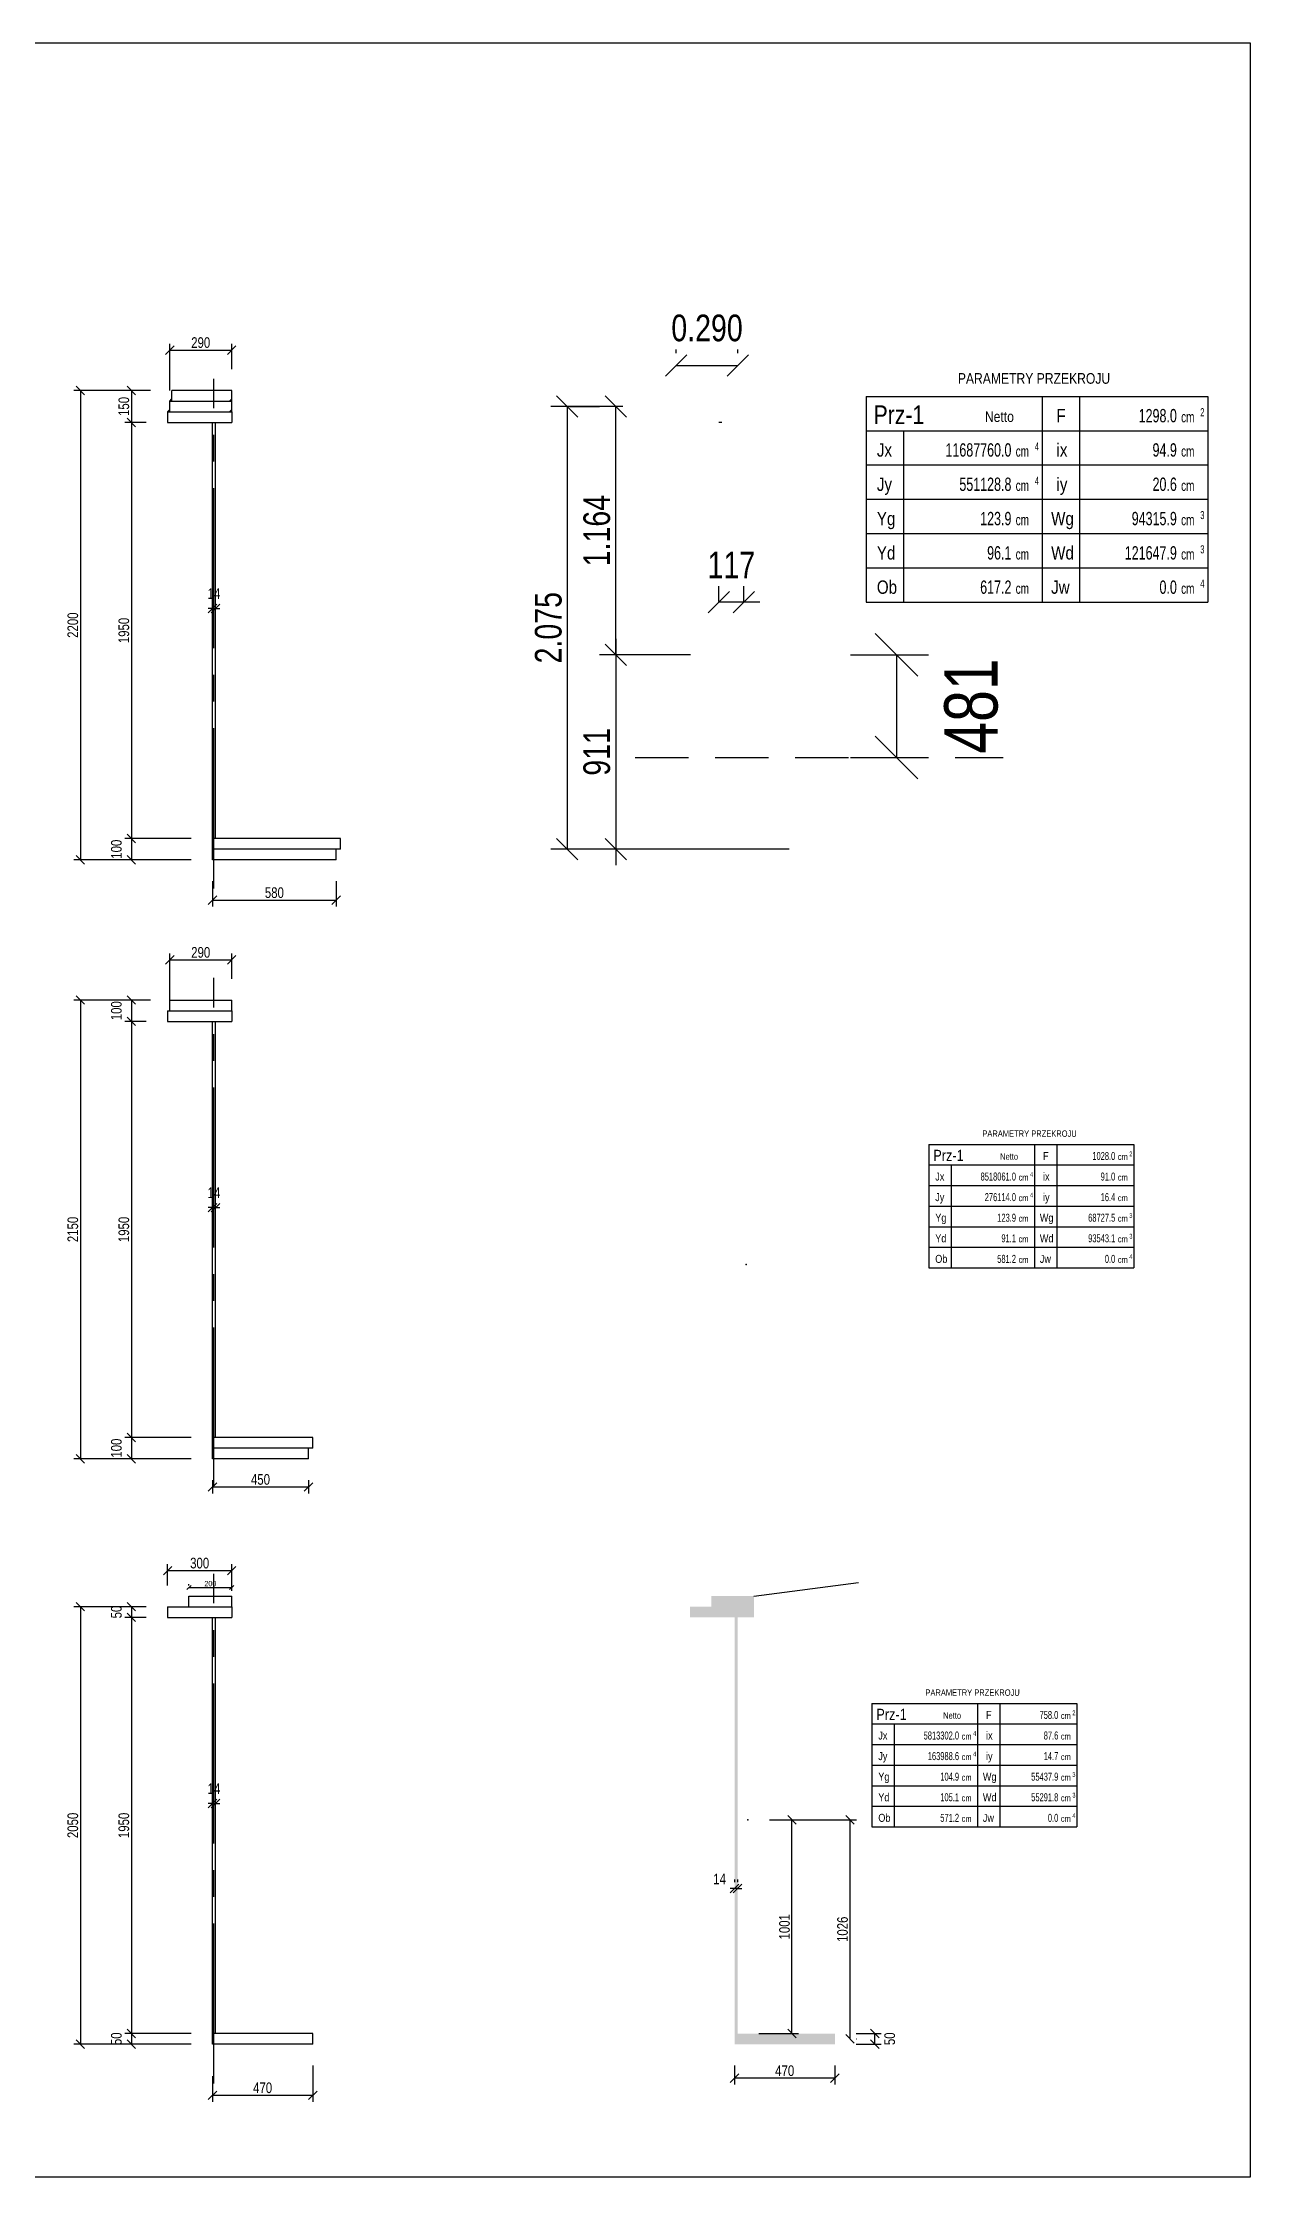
# Model space of a CAD drawing. Header units: millimetres. Extents: x -1069826 to 2704411, y -432732 to 412301.
# Drawn here: x 528152 to 533809, y -37570 to -27566 of the extents above; entities that cross this region are included whole.
import ezdxf
from ezdxf.enums import TextEntityAlignment as Align

# ---------------------------------------------------------------- set-up
doc = ezdxf.new("R2010")
doc.units = ezdxf.units.MM
doc.header["$LTSCALE"] = 1000
doc.header["$MEASUREMENT"] = 0
doc.linetypes.add('CENTER2', pattern=[1.125, 0.75, -0.125, 0.125, -0.125])
doc.linetypes.add('HIDDEN', pattern=[0.375, 0.25, -0.125])
for name, color, linetype in [('0-RAM-T', 7, 'Continuous'), ('0-T', 7, 'Continuous'), ('61_RZEDNE-T', 7, 'Continuous'), ('DROGO-T', 7, 'Continuous'), ('WIADUKT', 7, 'Continuous')]:
    doc.layers.add(name, color=color, linetype=linetype)
doc.styles.add('CDMSTYLE', font='CDMSIMPL', dxfattribs={"width": 0.8, "bigfont": 'CDMBIGPL'})
doc.dimstyles.new('CDMOG-ME-50', dxfattribs={"dimscale": 50, "dimtxt": 2.5, "dimasz": 1, "dimexe": 1.5, "dimexo": 5, "dimgap": 0.5, "dimtad": 1, "dimdec": 3, "dimlfac": 0.001, "dimrnd": 0.001, "dimzin": 1, "dimdsep": 46, "dimtxsty": 'CDMSTYLE', "dimblk": 'OBLIQUE', "dimblk1": 'OBLIQUE', "dimblk2": 'OBLIQUE', "dimsah": 1, "dimtsz": 1, "dimcen": -2.5, "dimclrd": 9, "dimclre": 9, "dimclrt": 9, "dimadec": 0, "dimazin": 0, "dimtfac": 1, "dimtmove": 2, "dimatfit": 3, "dimldrblk": 'OBLIQUE', "dimfxl": 1, "dimtvp": 1, "dimtolj": 1, "dimtzin": 0, "dimarcsym": 0})
doc.dimstyles.new('CDMOG-MM-10', dxfattribs={"dimscale": 10, "dimtxt": 2.5, "dimasz": 1, "dimexe": 1.5, "dimexo": 5, "dimgap": 0.5, "dimtad": 1, "dimdec": 0, "dimrnd": 1, "dimzin": 1, "dimdsep": 46, "dimtxsty": 'CDMSTYLE', "dimblk": 'OBLIQUE', "dimblk1": 'OBLIQUE', "dimblk2": 'OBLIQUE', "dimsah": 1, "dimtsz": 1, "dimcen": -2.5, "dimclrd": 9, "dimclre": 9, "dimclrt": 9, "dimadec": 0, "dimazin": 0, "dimtfac": 1, "dimtmove": 2, "dimatfit": 3, "dimldrblk": 'OBLIQUE', "dimfxl": 1, "dimtvp": 1, "dimtolj": 1, "dimtzin": 0, "dimarcsym": 0})
doc.dimstyles.new('CDMOG-MM-20', dxfattribs={"dimscale": 20, "dimtxt": 2.5, "dimasz": 1, "dimexe": 1.5, "dimexo": 5, "dimgap": 0.5, "dimtad": 1, "dimdec": 0, "dimrnd": 1, "dimzin": 1, "dimdsep": 46, "dimtxsty": 'CDMSTYLE', "dimblk": 'OBLIQUE', "dimblk1": 'OBLIQUE', "dimblk2": 'OBLIQUE', "dimsah": 1, "dimtsz": 1, "dimcen": -2.5, "dimclrd": 9, "dimclre": 9, "dimclrt": 9, "dimadec": 0, "dimazin": 0, "dimtfac": 1, "dimtmove": 2, "dimatfit": 3, "dimldrblk": 'OBLIQUE', "dimfxl": 1, "dimtvp": 1, "dimtolj": 1, "dimtzin": 0, "dimarcsym": 0})
doc.dimstyles.new('CDMOG-MM-50', dxfattribs={"dimscale": 50, "dimtxt": 2.5, "dimasz": 1, "dimexe": 1.5, "dimexo": 5, "dimgap": 0.5, "dimtad": 1, "dimdec": 0, "dimrnd": 1, "dimzin": 1, "dimdsep": 46, "dimtxsty": 'CDMSTYLE', "dimblk1": 'OBLIQUE', "dimblk2": 'OBLIQUE', "dimsah": 1, "dimtsz": 1, "dimcen": -2.5, "dimdle": 1.5, "dimclrd": 9, "dimclre": 9, "dimclrt": 9, "dimadec": 0, "dimazin": 0, "dimtfac": 1, "dimtmove": 2, "dimatfit": 3, "dimldrblk": 'OBLIQUE', "dimfxl": 1, "dimtvp": 1, "dimtolj": 1, "dimtzin": 0, "dimarcsym": 0})
doc.dimstyles.new('CDMZB-MM-100', dxfattribs={"dimscale": 100, "dimtxt": 2.5, "dimasz": 1, "dimexe": 1.5, "dimexo": 5, "dimgap": 0.5, "dimtad": 1, "dimdec": 0, "dimrnd": 1, "dimzin": 1, "dimdsep": 46, "dimtxsty": 'CDMSTYLE', "dimblk": 'OBLIQUE', "dimblk1": 'OBLIQUE', "dimblk2": 'OBLIQUE', "dimsah": 1, "dimtsz": 1, "dimcen": -2.5, "dimclrd": 9, "dimclre": 9, "dimclrt": 9, "dimadec": 0, "dimazin": 0, "dimtfac": 1, "dimtmove": 2, "dimatfit": 3, "dimldrblk": 'OBLIQUE', "dimfxl": 1, "dimtvp": 1, "dimtolj": 1, "dimtzin": 0, "dimarcsym": 0})

# ---------------------------------------------------------------- blocks, each defined once
blk = doc.blocks.new('*D238')
at = {"color": 9, "linetype": 'ByBlock', "transparency": 16777216}
for p, q in [((528727, -29027), (528767, -28987)), ((528747, -29196), (528747, -28977)), ((528747, -29007), (529037, -29007)), ((529017, -29027), (529057, -28987)), ((529037, -29096), (529037, -28977))]:
    blk.add_line(p, q, dxfattribs=at)
at = {"layer": 'Defpoints', "color": 0, "linetype": 'ByBlock', "transparency": 16777216}
for p in [(529037, -29007), (529037, -29196), (528747, -29296)]:
    blk.add_point(p, dxfattribs=at)
at = {"color": 9, "linetype": 'ByBlock', "transparency": 16777216, "insert": (528892, -28972), "char_height": 50, "attachment_point": 5, "style": 'CDMSTYLE'}
blk.add_mtext('\\A1;290', dxfattribs=at)
blk = doc.blocks.new('_OBLIQUE')
at = {"color": 0, "linetype": 'ByBlock'}
blk.add_line((-0.5, -0.5), (0.5, 0.5), dxfattribs=at)
blk = doc.blocks.new('*D239')
at = {"color": 9, "linetype": 'ByBlock', "transparency": 16777216}
for p, q in [((528657, -29196), (528537, -29196)), ((528587, -29216), (528547, -29176)), ((528567, -29196), (528567, -29346)), ((528637, -29346), (528537, -29346)), ((528587, -29366), (528547, -29326))]:
    blk.add_line(p, q, dxfattribs=at)
at = {"layer": 'Defpoints', "color": 0, "linetype": 'ByBlock', "transparency": 16777216}
for p in [(528757, -29196), (528567, -29346), (528737, -29346)]:
    blk.add_point(p, dxfattribs=at)
at = {"color": 9, "linetype": 'ByBlock', "transparency": 16777216, "insert": (528532, -29271), "char_height": 50, "attachment_point": 5, "rotation": 90, "style": 'CDMSTYLE'}
blk.add_mtext('\\A1;150', dxfattribs=at)
blk = doc.blocks.new('*D240')
at = {"color": 9, "linetype": 'ByBlock', "transparency": 16777216}
for p, q in [((528587, -29366), (528547, -29326)), ((528567, -29346), (528567, -31296)), ((528847, -31296), (528537, -31296)), ((528587, -31316), (528547, -31276))]:
    blk.add_line(p, q, dxfattribs=at)
at = {"layer": 'Defpoints', "color": 0, "linetype": 'ByBlock', "transparency": 16777216}
for p in [(528737, -29346), (528567, -31296), (528947, -31296)]:
    blk.add_point(p, dxfattribs=at)
at = {"color": 9, "linetype": 'ByBlock', "transparency": 16777216, "insert": (528532, -30321), "char_height": 50, "attachment_point": 5, "rotation": 90, "style": 'CDMSTYLE'}
blk.add_mtext('\\A1;1950', dxfattribs=at)
blk = doc.blocks.new('*D241')
at = {"color": 9, "linetype": 'ByBlock', "transparency": 16777216}
for p, q in [((528587, -31316), (528547, -31276)), ((528567, -31296), (528567, -31396)), ((528847, -31396), (528537, -31396)), ((528587, -31416), (528547, -31376))]:
    blk.add_line(p, q, dxfattribs=at)
at = {"layer": 'Defpoints', "color": 0, "linetype": 'ByBlock', "transparency": 16777216}
for p in [(528947, -31296), (528567, -31396), (528947, -31396)]:
    blk.add_point(p, dxfattribs=at)
at = {"color": 9, "linetype": 'ByBlock', "transparency": 16777216, "insert": (528497, -31346), "char_height": 50, "attachment_point": 5, "rotation": 90, "style": 'CDMSTYLE'}
blk.add_mtext('\\A1;100', dxfattribs=at)
blk = doc.blocks.new('*D242')
at = {"color": 9, "linetype": 'ByBlock', "transparency": 16777216}
for p, q in [((528947, -31496), (528947, -31615)), ((529527, -31496), (529527, -31615)), ((528927, -31605), (528967, -31565)), ((528947, -31585), (529527, -31585)), ((529507, -31605), (529547, -31565))]:
    blk.add_line(p, q, dxfattribs=at)
at = {"layer": 'Defpoints', "color": 0, "linetype": 'ByBlock', "transparency": 16777216}
for p in [(528947, -31396), (529527, -31396), (529527, -31585)]:
    blk.add_point(p, dxfattribs=at)
at = {"color": 9, "linetype": 'ByBlock', "transparency": 16777216, "insert": (529237, -31550), "char_height": 50, "attachment_point": 5, "style": 'CDMSTYLE'}
blk.add_mtext('\\A1;580', dxfattribs=at)
blk = doc.blocks.new('*D243')
at = {"color": 9, "linetype": 'ByBlock', "transparency": 16777216}
for p, q in [((528927, -30238), (528967, -30198)), ((528941, -30238), (528981, -30198)), ((528947, -30221), (528947, -30188)), ((528961, -30221), (528961, -30188)), ((528947, -30218), (528927, -30218)), ((528947, -30218), (528961, -30218)), ((528947, -30218), (528961, -30218)), ((528961, -30218), (528981, -30218))]:
    blk.add_line(p, q, dxfattribs=at)
at = {"layer": 'Defpoints', "color": 0, "linetype": 'ByBlock', "transparency": 16777216}
for p in [(528961, -30218), (528947, -30321), (528961, -30321)]:
    blk.add_point(p, dxfattribs=at)
at = {"color": 9, "linetype": 'ByBlock', "transparency": 16777216, "insert": (528954, -30148), "char_height": 50, "attachment_point": 5, "style": 'CDMSTYLE'}
blk.add_mtext('\\A1;14', dxfattribs=at)
blk = doc.blocks.new('*D244')
at = {"color": 9, "linetype": 'ByBlock', "transparency": 16777216}
for p, q in [((528557, -29196), (528298, -29196)), ((528348, -29216), (528308, -29176)), ((528328, -29196), (528328, -31396)), ((528557, -31396), (528298, -31396)), ((528348, -31416), (528308, -31376))]:
    blk.add_line(p, q, dxfattribs=at)
at = {"layer": 'Defpoints', "color": 0, "linetype": 'ByBlock', "transparency": 16777216}
for p in [(528657, -29196), (528328, -31396), (528657, -31396)]:
    blk.add_point(p, dxfattribs=at)
at = {"color": 9, "linetype": 'ByBlock', "transparency": 16777216, "insert": (528293, -30296), "char_height": 50, "attachment_point": 5, "rotation": 90, "style": 'CDMSTYLE'}
blk.add_mtext('\\A1;2200', dxfattribs=at)
blk = doc.blocks.new('*D250')
at = {"color": 9, "linetype": 'ByBlock', "transparency": 16777216}
for p, q in [((528557, -32053), (528298, -32053)), ((528348, -32073), (528308, -32033)), ((528328, -32053), (528328, -34203)), ((528557, -34203), (528298, -34203)), ((528348, -34223), (528308, -34183))]:
    blk.add_line(p, q, dxfattribs=at)
at = {"layer": 'Defpoints', "color": 0, "linetype": 'ByBlock', "transparency": 16777216}
for p in [(528657, -32053), (528328, -34203), (528657, -34203)]:
    blk.add_point(p, dxfattribs=at)
at = {"color": 9, "linetype": 'ByBlock', "transparency": 16777216, "insert": (528293, -33128), "char_height": 50, "attachment_point": 5, "rotation": 90, "style": 'CDMSTYLE'}
blk.add_mtext('\\A1;2150', dxfattribs=at)
blk = doc.blocks.new('*D249')
at = {"color": 9, "linetype": 'ByBlock', "transparency": 16777216}
for p, q in [((528927, -30238), (528967, -30198)), ((528941, -30238), (528981, -30198)), ((528947, -30221), (528947, -30188)), ((528961, -30221), (528961, -30188)), ((528947, -30218), (528927, -30218)), ((528947, -30218), (528961, -30218)), ((528947, -30218), (528961, -30218)), ((528961, -30218), (528981, -30218))]:
    blk.add_line(p, q, dxfattribs=at)
at = {"layer": 'Defpoints', "color": 0, "linetype": 'ByBlock', "transparency": 16777216}
for p in [(528961, -30218), (528947, -30321), (528961, -30321)]:
    blk.add_point(p, dxfattribs=at)
at = {"color": 9, "linetype": 'ByBlock', "transparency": 16777216, "insert": (528954, -30148), "char_height": 50, "attachment_point": 5, "style": 'CDMSTYLE'}
blk.add_mtext('\\A1;14', dxfattribs=at)
blk = doc.blocks.new('*D248')
at = {"color": 9, "linetype": 'ByBlock', "transparency": 16777216}
for p, q in [((528587, -34123), (528547, -34083)), ((528567, -34103), (528567, -34203)), ((528847, -34203), (528537, -34203)), ((528587, -34223), (528547, -34183))]:
    blk.add_line(p, q, dxfattribs=at)
at = {"layer": 'Defpoints', "color": 0, "linetype": 'ByBlock', "transparency": 16777216}
for p in [(528947, -34103), (528567, -34203), (528947, -34203)]:
    blk.add_point(p, dxfattribs=at)
at = {"color": 9, "linetype": 'ByBlock', "transparency": 16777216, "insert": (528497, -34153), "char_height": 50, "attachment_point": 5, "rotation": 90, "style": 'CDMSTYLE'}
blk.add_mtext('\\A1;100', dxfattribs=at)
blk = doc.blocks.new('*D247')
at = {"color": 9, "linetype": 'ByBlock', "transparency": 16777216}
for p, q in [((528587, -32173), (528547, -32133)), ((528567, -32153), (528567, -34103)), ((528847, -34103), (528537, -34103)), ((528587, -34123), (528547, -34083))]:
    blk.add_line(p, q, dxfattribs=at)
at = {"layer": 'Defpoints', "color": 0, "linetype": 'ByBlock', "transparency": 16777216}
for p in [(528737, -32153), (528567, -34103), (528947, -34103)]:
    blk.add_point(p, dxfattribs=at)
at = {"color": 9, "linetype": 'ByBlock', "transparency": 16777216, "insert": (528532, -33128), "char_height": 50, "attachment_point": 5, "rotation": 90, "style": 'CDMSTYLE'}
blk.add_mtext('\\A1;1950', dxfattribs=at)
blk = doc.blocks.new('*D246')
at = {"color": 9, "linetype": 'ByBlock', "transparency": 16777216}
for p, q in [((528657, -32053), (528537, -32053)), ((528587, -32073), (528547, -32033)), ((528567, -32053), (528567, -32153)), ((528637, -32153), (528537, -32153)), ((528587, -32173), (528547, -32133))]:
    blk.add_line(p, q, dxfattribs=at)
at = {"layer": 'Defpoints', "color": 0, "linetype": 'ByBlock', "transparency": 16777216}
for p in [(528757, -32053), (528567, -32153), (528737, -32153)]:
    blk.add_point(p, dxfattribs=at)
at = {"color": 9, "linetype": 'ByBlock', "transparency": 16777216, "insert": (528497, -32103), "char_height": 50, "attachment_point": 5, "rotation": 90, "style": 'CDMSTYLE'}
blk.add_mtext('\\A1;100', dxfattribs=at)
blk = doc.blocks.new('*D245')
at = {"color": 9, "linetype": 'ByBlock', "transparency": 16777216}
for p, q in [((528727, -29027), (528767, -28987)), ((528747, -29196), (528747, -28977)), ((528747, -29007), (529037, -29007)), ((529017, -29027), (529057, -28987)), ((529037, -29096), (529037, -28977))]:
    blk.add_line(p, q, dxfattribs=at)
at = {"layer": 'Defpoints', "color": 0, "linetype": 'ByBlock', "transparency": 16777216}
for p in [(529037, -29007), (529037, -29196), (528747, -29296)]:
    blk.add_point(p, dxfattribs=at)
at = {"color": 9, "linetype": 'ByBlock', "transparency": 16777216, "insert": (528892, -28972), "char_height": 50, "attachment_point": 5, "style": 'CDMSTYLE'}
blk.add_mtext('\\A1;290', dxfattribs=at)
blk = doc.blocks.new('*D254')
at = {"color": 9, "linetype": 'ByBlock', "transparency": 16777216}
for p, q in [((528947, -37096), (528947, -37216)), ((529417, -37046), (529417, -37216)), ((528927, -37206), (528967, -37166)), ((528947, -37186), (529417, -37186)), ((529397, -37206), (529437, -37166))]:
    blk.add_line(p, q, dxfattribs=at)
at = {"layer": 'Defpoints', "color": 0, "linetype": 'ByBlock', "transparency": 16777216}
for p in [(528947, -36996), (529417, -36946), (529417, -37186)]:
    blk.add_point(p, dxfattribs=at)
at = {"color": 9, "linetype": 'ByBlock', "transparency": 16777216, "insert": (529182, -37151), "char_height": 50, "attachment_point": 5, "style": 'CDMSTYLE'}
blk.add_mtext('\\A1;470', dxfattribs=at)
blk = doc.blocks.new('*D256')
at = {"color": 9, "linetype": 'ByBlock', "transparency": 16777216}
for p, q in [((528637, -34896), (528298, -34896)), ((528348, -34916), (528308, -34876)), ((528328, -34896), (528328, -36946)), ((528557, -36946), (528298, -36946)), ((528348, -36966), (528308, -36926))]:
    blk.add_line(p, q, dxfattribs=at)
at = {"layer": 'Defpoints', "color": 0, "linetype": 'ByBlock', "transparency": 16777216}
for p in [(528737, -34896), (528328, -36946), (528657, -36946)]:
    blk.add_point(p, dxfattribs=at)
at = {"color": 9, "linetype": 'ByBlock', "transparency": 16777216, "insert": (528293, -35921), "char_height": 50, "attachment_point": 5, "rotation": 90, "style": 'CDMSTYLE'}
blk.add_mtext('\\A1;2050', dxfattribs=at)
blk = doc.blocks.new('*D255')
at = {"color": 9, "linetype": 'ByBlock', "transparency": 16777216}
for p, q in [((528927, -30238), (528967, -30198)), ((528941, -30238), (528981, -30198)), ((528947, -30221), (528947, -30188)), ((528961, -30221), (528961, -30188)), ((528947, -30218), (528927, -30218)), ((528947, -30218), (528961, -30218)), ((528947, -30218), (528961, -30218)), ((528961, -30218), (528981, -30218))]:
    blk.add_line(p, q, dxfattribs=at)
at = {"layer": 'Defpoints', "color": 0, "linetype": 'ByBlock', "transparency": 16777216}
for p in [(528961, -30218), (528947, -30321), (528961, -30321)]:
    blk.add_point(p, dxfattribs=at)
at = {"color": 9, "linetype": 'ByBlock', "transparency": 16777216, "insert": (528954, -30148), "char_height": 50, "attachment_point": 5, "style": 'CDMSTYLE'}
blk.add_mtext('\\A1;14', dxfattribs=at)
blk = doc.blocks.new('*D253')
at = {"color": 9, "linetype": 'ByBlock', "transparency": 16777216}
for p, q in [((528587, -36916), (528547, -36876)), ((528567, -36896), (528567, -36946)), ((528847, -36946), (528537, -36946)), ((528587, -36966), (528547, -36926))]:
    blk.add_line(p, q, dxfattribs=at)
at = {"layer": 'Defpoints', "color": 0, "linetype": 'ByBlock', "transparency": 16777216}
for p in [(528947, -36896), (528567, -36946), (528947, -36946)]:
    blk.add_point(p, dxfattribs=at)
at = {"color": 9, "linetype": 'ByBlock', "transparency": 16777216, "insert": (528497, -36921), "char_height": 50, "attachment_point": 5, "rotation": 90, "style": 'CDMSTYLE'}
blk.add_mtext('\\A1;50', dxfattribs=at)
blk = doc.blocks.new('*D252')
at = {"color": 9, "linetype": 'ByBlock', "transparency": 16777216}
for p, q in [((528587, -34966), (528547, -34926)), ((528567, -34946), (528567, -36896)), ((528847, -36896), (528537, -36896)), ((528587, -36916), (528547, -36876))]:
    blk.add_line(p, q, dxfattribs=at)
at = {"layer": 'Defpoints', "color": 0, "linetype": 'ByBlock', "transparency": 16777216}
for p in [(528737, -34946), (528567, -36896), (528947, -36896)]:
    blk.add_point(p, dxfattribs=at)
at = {"color": 9, "linetype": 'ByBlock', "transparency": 16777216, "insert": (528532, -35921), "char_height": 50, "attachment_point": 5, "rotation": 90, "style": 'CDMSTYLE'}
blk.add_mtext('\\A1;1950', dxfattribs=at)
blk = doc.blocks.new('*D251')
at = {"color": 9, "linetype": 'ByBlock', "transparency": 16777216}
for p, q in [((528637, -34896), (528537, -34896)), ((528587, -34916), (528547, -34876)), ((528567, -34896), (528567, -34946)), ((528637, -34946), (528537, -34946)), ((528587, -34966), (528547, -34926))]:
    blk.add_line(p, q, dxfattribs=at)
at = {"layer": 'Defpoints', "color": 0, "linetype": 'ByBlock', "transparency": 16777216}
for p in [(528737, -34896), (528567, -34946), (528737, -34946)]:
    blk.add_point(p, dxfattribs=at)
at = {"color": 9, "linetype": 'ByBlock', "transparency": 16777216, "insert": (528497, -34921), "char_height": 50, "attachment_point": 5, "rotation": 90, "style": 'CDMSTYLE'}
blk.add_mtext('\\A1;50', dxfattribs=at)
blk = doc.blocks.new('*D257')
at = {"color": 9, "linetype": 'ByBlock', "transparency": 16777216}
for p, q in [((528947, -34303), (528947, -34365)), ((529397, -34303), (529397, -34365)), ((528927, -34355), (528967, -34315)), ((528947, -34335), (529397, -34335)), ((529377, -34355), (529417, -34315))]:
    blk.add_line(p, q, dxfattribs=at)
at = {"layer": 'Defpoints', "color": 0, "linetype": 'ByBlock', "transparency": 16777216}
for p in [(528947, -34203), (529397, -34203), (529397, -34335)]:
    blk.add_point(p, dxfattribs=at)
at = {"color": 9, "linetype": 'ByBlock', "transparency": 16777216, "insert": (529172, -34300), "char_height": 50, "attachment_point": 5, "style": 'CDMSTYLE'}
blk.add_mtext('\\A1;450', dxfattribs=at)
blk = doc.blocks.new('*D258')
at = {"color": 9, "linetype": 'ByBlock', "transparency": 16777216}
for p, q in [((528717, -34747), (528757, -34707)), ((528737, -34796), (528737, -34697)), ((529017, -34747), (529057, -34707)), ((529037, -34821), (529037, -34697)), ((528737, -34727), (529037, -34727))]:
    blk.add_line(p, q, dxfattribs=at)
at = {"layer": 'Defpoints', "color": 0, "linetype": 'ByBlock', "transparency": 16777216}
for p in [(529037, -34727), (528737, -34896), (529037, -34921)]:
    blk.add_point(p, dxfattribs=at)
at = {"color": 9, "linetype": 'ByBlock', "transparency": 16777216, "insert": (528887, -34692), "char_height": 50, "attachment_point": 5, "style": 'CDMSTYLE'}
blk.add_mtext('\\A1;300', dxfattribs=at)
blk = doc.blocks.new('OBGEO10A')
at = {"color": 2, "linetype": 'Continuous'}
for p, q in [((0, 0), (0, -6.43)), ((0, 0), (33, 0)), ((33, 0), (33, -6.43)), ((0, -6.43), (33, -6.43))]:
    blk.add_line(p, q, dxfattribs=at)
at = {"color": 1, "linetype": 'Continuous'}
for p, q in [((33, 0), (64, 0)), ((40, 0), (40, -38.57)), ((64, 0), (64, -38.57)), ((0, -6.43), (0, -38.57)), ((7, -6.43), (7, -38.57)), ((33, -6.43), (33, -38.57)), ((33, -6.43), (64, -6.43)), ((0, -12.86), (64, -12.86)), ((0, -19.29), (64, -19.29)), ((0, -25.71), (64, -25.71)), ((0, -32.14), (64, -32.14)), ((0, -38.57), (64, -38.57))]:
    blk.add_line(p, q, dxfattribs=at)
at = {"color": 1, "linetype": 'Continuous', "style": 'CDMSTYLE', "width": 0.85}
blk.add_text('PARAMETRY PRZEKROJU', height=2, dxfattribs=at).set_placement((31.45, 2.37), align=Align.CENTER)
at = {"color": 2, "linetype": 'Continuous', "style": 'CDMSTYLE', "width": 0.85}
for s, p in [('F', (35.66, -4.86)), ('Jx', (2, -11.29)), ('ix', (35.66, -11.29)), ('Jy', (2, -17.72)), ('iy', (35.66, -17.72)), ('Yg', (2, -24.15)), ('Wg', (34.66, -24.15)), ('Yd', (2, -30.58)), ('Wd', (34.66, -30.58)), ('Ob', (2, -37.01)), ('Jw', (34.66, -37.01))]:
    blk.add_text(s, height=2.5, dxfattribs=at).set_placement(p)
at = {"color": 1, "linetype": 'Continuous', "style": 'CDMSTYLE', "width": 0.7}
for s, height, p in [('cm', 2, (59.02, -4.86)), ('2', 1.5, (62.61, -3.71)), ('cm', 2, (28.02, -11.29)), ('4', 1.5, (31.61, -10.14)), ('cm', 2, (59.02, -11.29)), ('4', 1.5, (31.61, -16.57)), ('cm', 2, (28.02, -17.72)), ('cm', 2, (59.02, -17.72)), ('cm', 2, (28.02, -24.15)), ('cm', 2, (59.02, -24.15)), ('3', 1.5, (62.61, -23)), ('3', 1.5, (62.61, -29.42)), ('cm', 2, (28.02, -30.58)), ('cm', 2, (59.02, -30.58)), ('cm', 2, (28.02, -37.01)), ('cm', 2, (59.02, -37.01)), ('4', 1.5, (62.61, -35.85))]:
    blk.add_text(s, height=height, dxfattribs=at).set_placement(p)
at = {"color": 3, "linetype": 'Continuous', "style": 'CDMSTYLE', "width": 0.85}
blk.add_attdef('OZN', (1.38, -5.19), '', height=3.5, dxfattribs=at)
at = {"color": 1, "linetype": 'Continuous', "style": 'CDMSTYLE', "width": 0.85}
blk.add_attdef('OPIS', (22.25, -4.79), '', height=2, dxfattribs=at)
at = {"color": 1, "linetype": 'Continuous', "style": 'CDMSTYLE', "width": 0.7}
for tag, p in [('F', (58.22, -4.86)), ('JX', (27.22, -11.29)), ('IX', (58.22, -11.29)), ('JY', (27.22, -17.72)), ('IY', (58.22, -17.72)), ('YG', (27.22, -24.15)), ('WG', (58.22, -24.15)), ('YD', (27.22, -30.58)), ('WD', (58.22, -30.58)), ('OB', (27.22, -37.01)), ('JW', (58.22, -37.01))]:
    blk.add_attdef(tag, text='', height=2.5, dxfattribs=at).set_placement(p, align=Align.RIGHT)
blk = doc.blocks.new('*D259')
at = {"color": 9, "linetype": 'ByBlock', "transparency": 16777216}
for p, q in [((531269, -30239), (531369, -30139)), ((531319, -30185), (531319, -30114)), ((531511, -30189), (531319, -30189)), ((531386, -30239), (531486, -30139)), ((531436, -30185), (531436, -30114))]:
    blk.add_line(p, q, dxfattribs=at)
at = {"layer": 'Defpoints', "color": 0, "linetype": 'ByBlock', "transparency": 16777216}
for p in [(531319, -30189), (531319, -30435), (531436, -30435)]:
    blk.add_point(p, dxfattribs=at)
at = {"color": 9, "linetype": 'ByBlock', "transparency": 16777216, "insert": (531378, -30014), "char_height": 125, "attachment_point": 5, "style": 'CDMSTYLE'}
blk.add_mtext('\\A1;117', dxfattribs=at)
blk = doc.blocks.new('*D267')
at = {"color": 9, "linetype": 'ByBlock', "transparency": 16777216}
for p, q in [((530869, -29271), (530533, -29271)), ((530658, -29321), (530558, -29221)), ((530608, -29271), (530608, -31346)), ((530658, -31396), (530558, -31296)), ((531649, -31346), (530533, -31346))]:
    blk.add_line(p, q, dxfattribs=at)
at = {"layer": 'Defpoints', "color": 0, "linetype": 'ByBlock', "transparency": 16777216}
for p in [(531119, -29271), (530608, -31346), (531899, -31346)]:
    blk.add_point(p, dxfattribs=at)
at = {"color": 9, "linetype": 'ByBlock', "transparency": 16777216, "insert": (530521, -30308), "char_height": 125, "attachment_point": 5, "rotation": 90, "style": 'CDMSTYLE'}
blk.add_mtext('\\A1;2.075', dxfattribs=at)
blk = doc.blocks.new('*D268')
at = {"color": 9, "linetype": 'ByBlock', "transparency": 16777216}
for p, q in [((531119, -29021), (531119, -29004)), ((531409, -29021), (531409, -29004)), ((531069, -29129), (531169, -29029)), ((531119, -29079), (531409, -29079)), ((531359, -29129), (531459, -29029))]:
    blk.add_line(p, q, dxfattribs=at)
at = {"layer": 'Defpoints', "color": 0, "linetype": 'ByBlock', "transparency": 16777216}
for p in [(531409, -29079), (531119, -29271), (531409, -29271)]:
    blk.add_point(p, dxfattribs=at)
at = {"color": 9, "linetype": 'ByBlock', "transparency": 16777216, "insert": (531264, -28904), "char_height": 125, "attachment_point": 5, "style": 'CDMSTYLE'}
blk.add_mtext('\\A1;0.290', dxfattribs=at)
blk = doc.blocks.new('*D323')
at = {"color": 9, "linetype": 'ByBlock', "transparency": 16777216}
for p, q in [((532252, -30535), (532052, -30335)), ((531936, -30435), (532302, -30435)), ((532152, -30435), (532152, -30916)), ((532252, -31016), (532052, -30816)), ((531936, -30916), (532302, -30916))]:
    blk.add_line(p, q, dxfattribs=at)
at = {"layer": 'Defpoints', "color": 0, "linetype": 'ByBlock', "transparency": 16777216}
for p in [(531436, -30435), (531436, -30916), (532152, -30916)]:
    blk.add_point(p, dxfattribs=at)
at = {"color": 9, "linetype": 'ByBlock', "transparency": 16777216, "insert": (532502, -30675), "char_height": 250, "attachment_point": 5, "rotation": 90, "style": 'CDMSTYLE'}
blk.add_mtext('\\A1;481', dxfattribs=at)
blk = doc.blocks.new('*D358')
at = {"color": 9, "linetype": 'ByBlock', "transparency": 16777216}
for p, q in [((528827, -34816), (528847, -34796)), ((528837, -34796), (528837, -34791)), ((528837, -34806), (529037, -34806)), ((529027, -34816), (529047, -34796)), ((529037, -34796), (529037, -34791))]:
    blk.add_line(p, q, dxfattribs=at)
at = {"layer": 'Defpoints', "color": 0, "linetype": 'ByBlock', "transparency": 16777216}
for p in [(529037, -34806), (528837, -34846), (529037, -34846)]:
    blk.add_point(p, dxfattribs=at)
at = {"color": 9, "linetype": 'ByBlock', "transparency": 16777216, "insert": (528937, -34788), "char_height": 25, "attachment_point": 5, "style": 'CDMSTYLE'}
blk.add_mtext('\\A1;200', dxfattribs=at)
blk = doc.blocks.new('*D362')
at = {"color": 9, "linetype": 'ByBlock', "transparency": 16777216}
for p, q in [((530619, -29271), (530761, -29271)), ((530886, -29321), (530786, -29221)), ((530836, -30435), (530836, -29271)), ((530886, -30485), (530786, -30385)), ((531186, -30435), (530761, -30435))]:
    blk.add_line(p, q, dxfattribs=at)
at = {"layer": 'Defpoints', "color": 0, "linetype": 'ByBlock', "transparency": 16777216}
for p in [(530836, -29271), (530869, -29271), (531436, -30435)]:
    blk.add_point(p, dxfattribs=at)
at = {"color": 9, "linetype": 'ByBlock', "transparency": 16777216, "insert": (530748, -29853), "char_height": 125, "attachment_point": 5, "rotation": 90, "style": 'CDMSTYLE'}
blk.add_mtext('\\A1;1.164', dxfattribs=at)
blk = doc.blocks.new('*D363')
at = {"color": 9, "linetype": 'ByBlock', "transparency": 16777216}
for p, q in [((530886, -30485), (530786, -30385)), ((530836, -30360), (530836, -31421)), ((530936, -30435), (530761, -30435)), ((530886, -31396), (530786, -31296)), ((531069, -31346), (530761, -31346))]:
    blk.add_line(p, q, dxfattribs=at)
at = {"layer": 'Defpoints', "color": 0, "linetype": 'ByBlock', "transparency": 16777216}
for p in [(531186, -30435), (530836, -31346), (531319, -31346)]:
    blk.add_point(p, dxfattribs=at)
at = {"color": 9, "linetype": 'ByBlock', "transparency": 16777216, "insert": (530748, -30890), "char_height": 125, "attachment_point": 5, "rotation": 90, "style": 'CDMSTYLE'}
blk.add_mtext('\\A1;911', dxfattribs=at)
blk = doc.blocks.new('*D381')
at = {"color": 9, "linetype": 'ByBlock', "transparency": 16777216}
for p, q in [((531373, -37126), (531413, -37086)), ((531393, -37046), (531393, -37136)), ((531863, -37106), (531393, -37106)), ((531843, -37126), (531883, -37086)), ((531863, -37046), (531863, -37136))]:
    blk.add_line(p, q, dxfattribs=at)
at = {"layer": 'Defpoints', "color": 0, "linetype": 'ByBlock', "transparency": 16777216}
for p in [(531393, -36946), (531863, -36946), (531393, -37106)]:
    blk.add_point(p, dxfattribs=at)
at = {"color": 9, "linetype": 'ByBlock', "transparency": 16777216, "insert": (531628, -37071), "char_height": 50, "attachment_point": 5, "style": 'CDMSTYLE'}
blk.add_mtext('\\A1;470', dxfattribs=at)
blk = doc.blocks.new('*D382')
at = {"color": 9, "linetype": 'ByBlock', "transparency": 16777216}
for p, q in [((531963, -36896), (532080, -36896)), ((532070, -36916), (532030, -36876)), ((532050, -36946), (532050, -36896)), ((531963, -36946), (532080, -36946)), ((532070, -36966), (532030, -36926))]:
    blk.add_line(p, q, dxfattribs=at)
at = {"layer": 'Defpoints', "color": 0, "linetype": 'ByBlock', "transparency": 16777216}
for p in [(531863, -36896), (532050, -36896), (531863, -36946)]:
    blk.add_point(p, dxfattribs=at)
at = {"color": 9, "linetype": 'ByBlock', "transparency": 16777216, "insert": (532120, -36921), "char_height": 50, "attachment_point": 5, "rotation": 90, "style": 'CDMSTYLE'}
blk.add_mtext('\\A1;50', dxfattribs=at)
blk = doc.blocks.new('*D383')
at = {"color": 9, "linetype": 'ByBlock', "transparency": 16777216}
for p, q in [((531556, -35895), (531692, -35895)), ((531682, -35915), (531642, -35875)), ((531662, -36896), (531662, -35895)), ((531507, -36896), (531692, -36896)), ((531682, -36916), (531642, -36876))]:
    blk.add_line(p, q, dxfattribs=at)
at = {"layer": 'Defpoints', "color": 0, "linetype": 'ByBlock', "transparency": 16777216}
for p in [(531456, -35895), (531662, -35895), (531407, -36896)]:
    blk.add_point(p, dxfattribs=at)
at = {"color": 9, "linetype": 'ByBlock', "transparency": 16777216, "insert": (531627, -36396), "char_height": 50, "attachment_point": 5, "rotation": 90, "style": 'CDMSTYLE'}
blk.add_mtext('\\A1;1001', dxfattribs=at)
blk = doc.blocks.new('*D384')
at = {"color": 9, "linetype": 'ByBlock', "transparency": 16777216}
for p, q in [((531373, -36237), (531413, -36197)), ((531387, -36237), (531427, -36197)), ((531393, -36174), (531393, -36187)), ((531407, -36174), (531407, -36187)), ((531393, -36217), (531373, -36217)), ((531407, -36217), (531393, -36217)), ((531407, -36217), (531393, -36217)), ((531407, -36217), (531427, -36217))]:
    blk.add_line(p, q, dxfattribs=at)
at = {"layer": 'Defpoints', "color": 0, "linetype": 'ByBlock', "transparency": 16777216}
for p in [(531393, -36217), (531393, -36274), (531407, -36274)]:
    blk.add_point(p, dxfattribs=at)
at = {"color": 9, "linetype": 'ByBlock', "transparency": 16777216, "insert": (531323, -36172), "char_height": 50, "attachment_point": 5, "style": 'CDMSTYLE'}
blk.add_mtext('\\A1;14', dxfattribs=at)
blk = doc.blocks.new('*D385')
at = {"color": 9, "linetype": 'ByBlock', "transparency": 16777216}
for p, q in [((531556, -35895), (531964, -35895)), ((531954, -35915), (531914, -35875)), ((531934, -36921), (531934, -35895)), ((531954, -36941), (531914, -36901)), ((531963, -36921), (531964, -36921))]:
    blk.add_line(p, q, dxfattribs=at)
at = {"layer": 'Defpoints', "color": 0, "linetype": 'ByBlock', "transparency": 16777216}
for p in [(531456, -35895), (531934, -35895), (531863, -36921)]:
    blk.add_point(p, dxfattribs=at)
at = {"color": 9, "linetype": 'ByBlock', "transparency": 16777216, "insert": (531899, -36408), "char_height": 50, "attachment_point": 5, "rotation": 90, "style": 'CDMSTYLE'}
blk.add_mtext('\\A1;1026', dxfattribs=at)

msp = doc.modelspace()

# ---------------------------------------------------------------- hatches: boundary and pattern name
at = {"layer": 'DROGO-T', "linetype": 'Continuous'}
msp.add_hatch(color=9, dxfattribs=at).paths.add_polyline_path([(531483.4926, -34846.3692), (531283.4926, -34846.3692), (531283.4926, -34896.3692), (531183.4926, -34896.3692), (531183.4926, -34946.3692), (531393.4926, -34946.3692), (531393.4926, -36946.3692), (531863.4926, -36946.3692), (531863.4926, -36896.3692), (531407.4926, -36896.3692), (531407.4926, -34946.3692), (531483.4926, -34946.3692)])

# ---------------------------------------------------------------- linework, layer by layer
at = {"color": 2, "linetype": 'Continuous'}
for p, q in [((529037.0449, -29195.5972), (528757.0449, -29195.5972)), ((528737.0449, -29295.5972), (528737.0449, -29345.5972)), ((528737.0449, -29295.5972), (528737.0449, -29345.5972)), ((529037.0449, -29295.5972), (529037.0449, -29345.5972)), ((528737.0449, -29315.5972), (528737.0449, -29345.5972)), ((528737.0449, -29315.5972), (528737.0449, -29345.5972)), ((528737.0449, -29315.5972), (528737.0449, -29345.5972)), ((528737.0449, -29315.5972), (528737.0449, -29345.5972)), ((528947.0449, -31345.5972), (528947.0449, -31295.5972)), ((529547.0449, -31295.5972), (528947.0449, -31295.5972)), ((529547.0449, -31345.5972), (529547.0449, -31295.5972)), ((528947.0449, -31395.5972), (528947.0449, -31345.5972)), ((529547.0449, -31345.5972), (528947.0449, -31345.5972)), ((529527.0449, -31395.5972), (528947.0449, -31395.5972)), ((529527.0449, -31395.5972), (529527.0449, -31345.5972)), ((528737.0449, -32103.4748), (528737.0449, -32153.4748)), ((528737.0449, -32103.4748), (528737.0449, -32153.4748)), ((529037.0449, -32103.4748), (529037.0449, -32153.4748)), ((528737.0449, -32123.4748), (528737.0449, -32153.4748)), ((528737.0449, -32123.4748), (528737.0449, -32153.4748)), ((528737.0449, -32123.4748), (528737.0449, -32153.4748)), ((528737.0449, -32123.4748), (528737.0449, -32153.4748)), ((529417.0449, -34103.4748), (528947.0449, -34103.4748)), ((528947.0449, -34153.4748), (528947.0449, -34103.4748)), ((529417.0449, -34153.4748), (529417.0449, -34103.4748)), ((529417.0449, -34153.4748), (528947.0449, -34153.4748)), ((528947.0449, -34203.4748), (528947.0449, -34153.4748)), ((529397.0449, -34203.4748), (528947.0449, -34203.4748)), ((529397.0449, -34203.4748), (529397.0449, -34153.4748)), ((528737.0449, -34896.3692), (528737.0449, -34946.3692)), ((528737.0449, -34896.3692), (528737.0449, -34946.3692)), ((529037.0449, -34896.3692), (529037.0449, -34946.3692)), ((528737.0449, -34916.3692), (528737.0449, -34946.3692)), ((528737.0449, -34916.3692), (528737.0449, -34946.3692)), ((528737.0449, -34916.3692), (528737.0449, -34946.3692)), ((528737.0449, -34916.3692), (528737.0449, -34946.3692)), ((529417.0449, -36896.3692), (528947.0449, -36896.3692)), ((528947.0449, -36946.3692), (528947.0449, -36896.3692)), ((529417.0449, -36946.3692), (529417.0449, -36896.3692)), ((529417.0449, -36946.3692), (528947.0449, -36946.3692))]:
    msp.add_line(p, q, dxfattribs=at)
at = {"layer": '0-RAM-T', "color": 4, "linetype": 'Continuous'}
msp.add_line((531333.3049, -29345.5972), (531319.3049, -29345.5972), dxfattribs=at)
at = {"layer": '0-T', "color": 2, "linetype": 'Continuous'}
for p, q in [((528757.0449, -29245.5972), (528757.0449, -29195.5972)), ((529037.0449, -29245.5972), (529037.0449, -29195.5972)), ((528737.0449, -29295.5972), (529037.0449, -29295.5972)), ((528747.0449, -29295.5972), (528747.0449, -29245.5972)), ((528747.0449, -29245.5972), (529037.0449, -29245.5972)), ((529037.0449, -29295.5972), (529037.0449, -29245.5972)), ((528737.0449, -29345.5972), (529037.0449, -29345.5972)), ((528947.0449, -31295.5972), (528947.0449, -29345.5972)), ((528961.0449, -31295.5972), (528961.0449, -29345.5972)), ((528737.0449, -32103.4748), (529037.0449, -32103.4748)), ((528747.0449, -32053.4748), (529037.0449, -32053.4748)), ((528747.0449, -32103.4748), (528747.0449, -32053.4748)), ((529037.0449, -32103.4748), (529037.0449, -32053.4748)), ((528737.0449, -32153.4748), (529037.0449, -32153.4748)), ((528947.0449, -34103.4748), (528947.0449, -32153.4748)), ((528961.0449, -34103.4748), (528961.0449, -32153.4748)), ((528737.0449, -34896.3692), (529037.0449, -34896.3692)), ((528837.0449, -34846.3692), (529037.0449, -34846.3692)), ((528837.0449, -34896.3692), (528837.0449, -34846.3692)), ((529037.0449, -34896.3692), (529037.0449, -34846.3692)), ((528737.0449, -34946.3692), (529037.0449, -34946.3692)), ((528947.0449, -36896.3692), (528947.0449, -34946.3692)), ((528961.0449, -36896.3692), (528961.0449, -34946.3692))]:
    msp.add_line(p, q, dxfattribs=at)
at = {"layer": '0-T', "color": 40, "linetype": 'CENTER2'}
for p, q in [((528954.0449, -31529.5543), (528954.0449, -29140.8962)), ((528954.0449, -34337.432), (528954.0449, -31948.7739)), ((528954.0449, -37130.3264), (528954.0449, -34741.6683))]:
    msp.add_line(p, q, dxfattribs=at)
at = {"layer": '61_RZEDNE-T', "color": 4, "linetype": 'Continuous'}
msp.add_lwpolyline([(522970.5664, -37570.3128), (522970.5664, -27566.2463), (533809.1401, -27566.2463), (533809.1401, -37570.3128), (522970.5664, -37570.3128)], close=True, dxfattribs=at)
at = {"layer": 'DROGO-T', "color": 9, "linetype": 'Continuous'}
msp.add_line((531483.4926, -34846.3692), (531973.0811, -34783.2684), dxfattribs=at)
at = {"layer": 'WIADUKT', "color": 1, "linetype": 'Continuous'}
for p, q in [((528737.0449, -29295.5972), (528747.0449, -29285.5972)), ((528747.0449, -29245.5972), (528757.0449, -29235.5972)), ((529027.0449, -29245.5972), (529037.0449, -29235.5972)), ((529027.0449, -29295.5972), (529037.0449, -29285.5972))]:
    msp.add_line(p, q, dxfattribs=at)
at = {"layer": 'WIADUKT', "color": 40, "linetype": 'HIDDEN'}
msp.add_line((530926.7656, -30915.5972), (532651.7031, -30915.5972), dxfattribs=at)
at = {"layer": 'WIADUKT', "color": 4, "linetype": 'Continuous'}
for p in [(531446.5817, -33292.8717), (531455.6773, -35894.984)]:
    msp.add_point(p, dxfattribs=at)

# ---------------------------------------------------------------- block references
at = {"layer": '0-RAM-T', "color": 4, "linetype": 'Continuous', "xscale": 25, "yscale": 25, "zscale": 25}
msp.add_blockref('OBGEO10A', (532009.5957, -29223.9183), dxfattribs=at).add_auto_attribs({'OZN': 'Prz-1', 'OPIS': 'Netto', 'F': '1298.0', 'JX': '11687760.0', 'JY': '551128.8', 'YG': '123.9', 'YD': '96.1', 'IX': '94.9', 'IY': '20.6', 'WG': '94315.9', 'WD': '121647.9', 'OB': '617.2', 'JW': '0.0'})
at = {"layer": 'WIADUKT', "color": 4, "linetype": 'Continuous', "xscale": 15, "yscale": 15, "zscale": 15}
for p, values in [((532303.2129, -32729.5714), {'OZN': 'Prz-1', 'OPIS': 'Netto', 'F': '1028.0', 'JX': '8518061.0', 'JY': '276114.0', 'YG': '123.9', 'YD': '91.1', 'IX': '91.0', 'IY': '16.4', 'WG': '68727.5', 'WD': '93543.1', 'OB': '581.2', 'JW': '0.0'}), ((532036.3675, -35349.2159), {'OZN': 'Prz-1', 'OPIS': 'Netto', 'F': '758.0', 'JX': '5813302.0', 'JY': '163988.6', 'YG': '104.9', 'YD': '105.1', 'IX': '87.6', 'IY': '14.7', 'WG': '55437.9', 'WD': '55291.8', 'OB': '571.2', 'JW': '0.0'})]:
    msp.add_blockref('OBGEO10A', p, dxfattribs=at).add_auto_attribs(values)

# ---------------------------------------------------------------- dimensions: what is measured, and where the dimension line sits
at = {"layer": '0-RAM-T', "color": 4, "linetype": 'Continuous'}
for base, p1, p2, dimstyle, picture, middle in [((531409.3049, -29078.7598), (531119.3049, -29270.5972), (531409.3049, -29270.5972), 'CDMOG-ME-50', '*D268', (531264.3049, -28903.7598)), ((529037.0449, -29007.2313), (528747.0449, -29295.5972), (529037.0449, -29195.5972), 'CDMOG-MM-20', '*D238', (528892.0449, -28972.2313)), ((531319.3049, -30189.4933), (531436.4358, -30434.8113), (531319.3049, -30434.8113), 'CDMOG-MM-50', '*D259', (531377.8704, -30014.4933)), ((528961.0449, -30217.7643), (528947.0449, -30320.5972), (528961.0449, -30320.5972), 'CDMOG-MM-20', '*D243', (528954.0449, -30147.7643)), ((529527.0449, -31585.1696), (528947.0449, -31395.5972), (529527.0449, -31395.5972), 'CDMOG-MM-20', '*D242', (529237.0449, -31550.1696)), ((529397.0449, -34334.858), (528947.0449, -34203.4748), (529397.0449, -34203.4748), 'CDMOG-MM-20', '*D257', (529172.0449, -34299.858)), ((529037.0449, -34727.4215), (528737.0449, -34896.3692), (529037.0449, -34921.3692), 'CDMOG-MM-20', '*D258', (528887.0449, -34692.4215)), ((529417.0449, -37185.9416), (528947.0449, -36996.3692), (529417.0449, -36946.3692), 'CDMOG-MM-20', '*D254', (529182.0449, -37150.9416))]:
    dim = msp.add_linear_dim(base=base, p1=p1, p2=p2, dimstyle=dimstyle, dxfattribs=at)
    dim.commit()
    dim.dimension.update_dxf_attribs({"geometry": picture, "text_midpoint": middle})
for base, p1, p2, dimstyle, picture, middle in [((528327.8986, -31395.5972), (528657.0449, -29195.5972), (528657.0449, -31395.5972), 'CDMOG-MM-20', '*D244', (528292.8986, -30295.5972)), ((528566.8453, -29345.5972), (528757.0449, -29195.5972), (528737.0449, -29345.5972), 'CDMOG-MM-20', '*D239', (528531.8453, -29270.5972)), ((530608.0534, -31345.5972), (531119.3049, -29270.5972), (531899.3049, -31345.5972), 'CDMOG-ME-50', '*D267', (530520.5534, -30308.0972)), ((530835.9548, -29270.5972), (531436.4358, -30434.8113), (530869.3049, -29270.5972), 'CDMOG-ME-50', '*D362', (530748.4548, -29852.7043)), ((528327.8986, -34203.4748), (528657.0449, -32053.4748), (528657.0449, -34203.4748), 'CDMOG-MM-20', '*D250', (528292.8986, -33128.4748)), ((528566.8453, -32153.4748), (528757.0449, -32053.4748), (528737.0449, -32153.4748), 'CDMOG-MM-20', '*D246', (528496.8453, -32103.4748)), ((528327.8986, -36946.3692), (528737.0449, -34896.3692), (528657.0449, -36946.3692), 'CDMOG-MM-20', '*D256', (528292.8986, -35921.3692)), ((528566.8453, -34946.3692), (528737.0449, -34896.3692), (528737.0449, -34946.3692), 'CDMOG-MM-20', '*D251', (528496.8453, -34921.3692))]:
    dim = msp.add_linear_dim(base=base, p1=p1, p2=p2, angle=90, dimstyle=dimstyle, dxfattribs=at)
    dim.commit()
    dim.dimension.update_dxf_attribs({"geometry": picture, "text_midpoint": middle})
for base, p1, p2, picture, middle in [((528566.8453, -31295.5972), (528737.0449, -29345.5972), (528947.0449, -31295.5972), '*D240', (528531.8453, -30320.5972)), ((528566.8453, -31395.5972), (528947.0449, -31295.5972), (528947.0449, -31395.5972), '*D241', (528496.8453, -31345.5972)), ((528566.8453, -34103.4748), (528737.0449, -32153.4748), (528947.0449, -34103.4748), '*D247', (528531.8453, -33128.4748)), ((528566.8453, -34203.4748), (528947.0449, -34103.4748), (528947.0449, -34203.4748), '*D248', (528496.8453, -34153.4748)), ((528566.8453, -36896.3692), (528737.0449, -34946.3692), (528947.0449, -36896.3692), '*D252', (528531.8453, -35921.3692)), ((528566.8453, -36946.3692), (528947.0449, -36896.3692), (528947.0449, -36946.3692), '*D253', (528496.8453, -36921.3692))]:
    dim = msp.add_linear_dim(base=base, p1=p1, p2=p2, angle=90, dimstyle='CDMOG-MM-20', override={"dimse1": 1}, dxfattribs=at)
    dim.commit()
    dim.dimension.update_dxf_attribs({"geometry": picture, "text_midpoint": middle})
for base, p1, p2, picture, middle, set_off in [((529037.0449, -31865.1089), (528747.0449, -32153.4748), (529037.0449, -32053.4748), '*D245', (528892.0449, -31830.1089), (0, -2857.8776)), ((528961.0449, -33025.642), (528947.0449, -33128.4748), (528961.0449, -33128.4748), '*D249', (528954.0449, -32955.642), (0, -2807.8776)), ((528961.0449, -35818.5364), (528947.0449, -35921.3692), (528961.0449, -35921.3692), '*D255', (528954.0449, -35748.5364), (0, -5600.772))]:
    dim = msp.add_linear_dim(base=base, p1=p1, p2=p2, dimstyle='CDMOG-MM-20', dxfattribs=at)
    dim.commit()
    dim.dimension.update_dxf_attribs({"geometry": picture, "text_midpoint": middle, "insert": set_off})
at = {"layer": 'WIADUKT', "color": 6, "linetype": 'Continuous'}
for base, p1, p2, dimstyle, picture, middle in [((530835.9548, -31345.5972), (531186.4358, -30434.8113), (531319.3049, -31345.5972), 'CDMOG-MM-50', '*D363', (530748.4548, -30890.2043)), ((531662.0723, -35894.984), (531407.4926, -36896.3692), (531455.6773, -35894.984), 'CDMOG-MM-20', '*D383', (531627.0723, -36395.6766)), ((531934.4221, -35894.984), (531863.4926, -36921.3692), (531455.6773, -35894.984), 'CDMOG-MM-20', '*D385', (531899.4221, -36408.1766)), ((532050.3388, -36896.3692), (531863.4926, -36946.3692), (531863.4926, -36896.3692), 'CDMOG-MM-20', '*D382', (532120.3388, -36921.3692))]:
    dim = msp.add_linear_dim(base=base, p1=p1, p2=p2, angle=90, dimstyle=dimstyle, dxfattribs=at)
    dim.commit()
    dim.dimension.update_dxf_attribs({"geometry": picture, "text_midpoint": middle})
at = {"layer": 'WIADUKT', "color": 40, "linetype": 'Continuous'}
dim = msp.add_linear_dim(base=(532151.8744, -30915.5972), p1=(531436.4358, -30434.8113), p2=(531436.4358, -30915.5972), angle=90, dimstyle='CDMZB-MM-100', dxfattribs=at)
dim.commit()
dim.dimension.update_dxf_attribs({"geometry": '*D323', "text_midpoint": (532501.8744, -30675.2043)})
at = {"layer": 'WIADUKT', "color": 4, "linetype": 'Continuous'}
dim = msp.add_linear_dim(base=(529037.0449, -34805.7318), p1=(528837.0449, -34846.3692), p2=(529037.0449, -34846.3692), dimstyle='CDMOG-MM-10', dxfattribs=at)
dim.commit()
dim.dimension.update_dxf_attribs({"geometry": '*D358', "text_midpoint": (528937.0449, -34788.2318)})
at = {"layer": 'WIADUKT', "color": 6, "linetype": 'Continuous'}
dim = msp.add_linear_dim(base=(531393.4926, -36216.887), p1=(531407.4926, -36274.0597), p2=(531393.4926, -36274.0597), dimstyle='CDMOG-MM-20', dxfattribs=at)
dim.commit()
dim.dimension.update_dxf_attribs({"geometry": '*D384', "text_midpoint": (531322.9682, -36171.9682), "dimtype": 160})
dim = msp.add_linear_dim(base=(531393.4926, -37105.6856), p1=(531863.4926, -36946.3692), p2=(531393.4926, -36946.3692), dimstyle='CDMOG-MM-20', dxfattribs=at)
dim.commit()
dim.dimension.update_dxf_attribs({"geometry": '*D381', "text_midpoint": (531628.4926, -37070.6856)})

doc.saveas('drawing.dxf')
